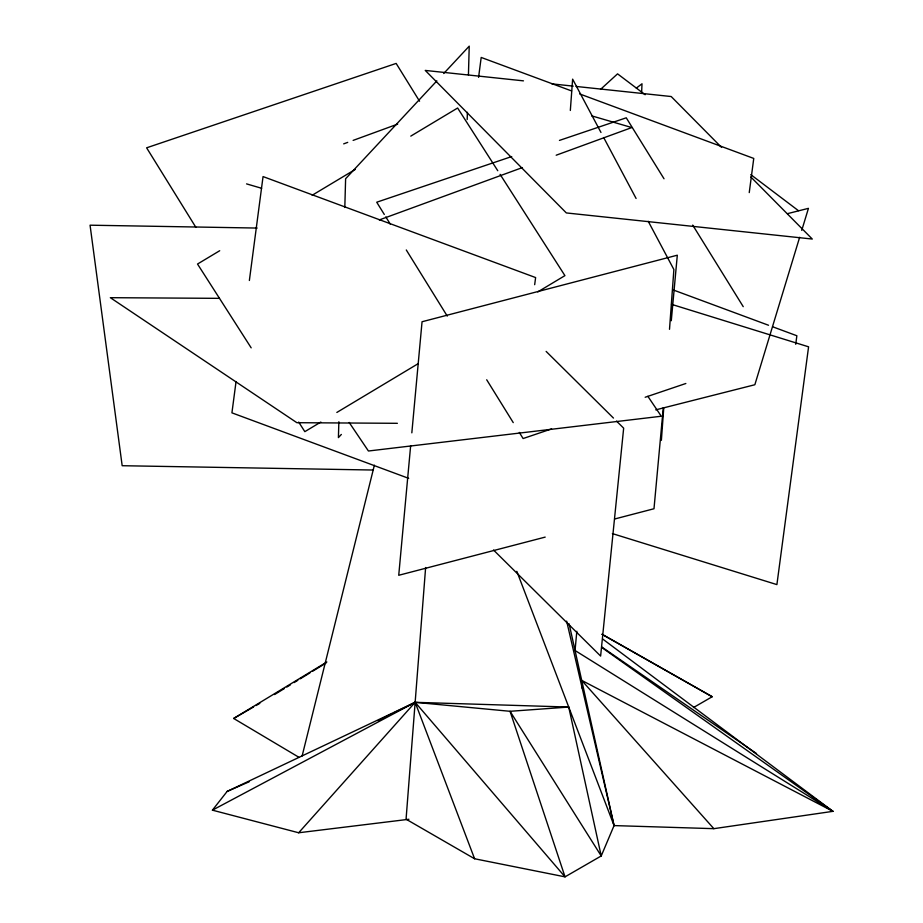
<?xml version="1.0" encoding="UTF-8"?>
<svg xmlns="http://www.w3.org/2000/svg" width="923" height="923" viewBox="0 0 923 923"><rect width="100%" height="100%" fill="white"/><g stroke="black" fill="none" stroke-linecap="round" stroke-linejoin="round"><path stroke-width="1.38" d="M338.856 421.776L338.418 437.594L341.36 434.445M344.81 207.49L345.617 178.727L436.856 80.878M467.188 119.494L467.396 112.306M468.434 74.913L469.23 46.15L443.721 73.505M641.623 92.392L642.004 83.797L636.305 88.123M570.333 110.46L572.629 79.147L600.977 132.462M661.376 440.329L663.775 407.597M669.51 329.315L673.882 269.528L648.234 221.301M425.63 567.507L406.062 819.186L474.595 858.759L565.038 876.85L601.219 855.956L614.06 825.589L569.11 623.833M410.654 445.671L398.736 575.283L545.193 537.105M411.831 432.841L422.053 321.746L677.309 255.198L671.286 320.719M576.829 631.263L575.052 650.507L832.938 811.34L713.848 828.669L614.06 825.589L516.834 571.337M663.291 407.608L653.992 508.746L614.937 518.922M236.057 381.534L231.927 412.846L408.681 478.345M249.372 280.488L263.055 176.581L535.617 277.569L534.671 284.688M478.576 77.37L481.195 57.445L571.602 90.939M749.245 192.595L753.756 158.433L579.69 93.938M795.73 344.291L796.861 335.753L772.574 326.754M302.121 755.983L374.38 465.192M799.653 237.28L754.852 384.741L655.768 409.858M801.741 230.392L808.444 208.344L787.504 213.651M408.912 819.278L298.671 832.765L212.417 810.163L227.116 791.449L415.142 702.322L568.73 707.053L601.219 855.956L510.061 711.298L415.142 702.322L393.429 713.11M298.671 832.765L415.142 702.322L565.038 876.85L510.061 711.298L568.73 707.053M600.527 89.404L617.556 73.852L645.154 94.723M274.581 694.546L284.353 688.558M286.799 687.058L290.468 684.808M294.137 682.57L297.806 680.32M300.252 678.82L310.024 672.832M312.47 671.333L325.911 663.106M298.96 757.31L233.669 718.463L326.869 661.987M219.709 250.721L197.522 264.036L251.171 347.844M312.159 195.272L355.309 169.394M410.781 136.119L457.623 108.014L497.762 170.72M320.835 422.053L304.832 431.652L298.694 422.076M336.837 412.454L418.096 363.708M537.763 291.922L564.922 275.631L500.081 174.343M233.669 718.463L253.583 706.96M256.075 705.53L259.801 703.372M693.485 707.549L712.198 696.738L602.004 634.216M212.417 810.163L415.142 702.322L474.595 858.759M378.095 720.713L390.867 714.379M227.116 791.449L249.279 781.7M343.679 143.861L347.729 142.373M353.128 140.4L397.686 124.097M379.307 219.928L522.43 167.571M556.188 155.214L631.805 127.559L591.689 115.86M511.711 156.552L376.722 202.218L384.303 214.459M559.442 140.411L626.255 117.809L664.018 178.774M551.585 428.907L523.11 438.54L519.314 432.414M645.165 397.259L685.847 383.495M219.455 298.348L110.345 297.691L296.883 422.699L397.375 423.311M257.159 228.062L90.062 225.189L122.171 465.711L372.811 470.026M523.468 80.855L425.249 70.425L566.341 212.936L812.286 239.045L750.803 176.951M551.919 83.878L573.218 86.127M576.056 86.439L671.194 96.534L721.578 147.426M246.556 183.885L261.624 188.28M671.483 304.313L808.583 346.817L776.901 584.605L612.387 533.598M672.729 289.764L768.524 325.254M582.286 688.535L581.709 680.389L832.938 811.34L602.673 639.016M602.142 634.389L712.198 696.738M601.761 646.977L756.514 753.537M601.611 647.369L832.938 811.34M750.803 174.643L798.418 210.663M546.139 351.421L613.46 418.073M616.518 421.107L623.66 428.168L600.619 656.057L493.528 550.016M581.709 680.389L713.848 828.669M647.877 396.336L661.283 416.238L368.427 451.012L349.182 422.457M692.712 225.097L743.234 306.667M419.561 101.218L396.152 63.422L146.619 147.818L195.918 227.416M385.814 216.905L390.371 224.254M406.293 249.971L447.263 316.093M486.698 379.768L513.246 422.619M603.677 137.539L636.085 198.457M566.653 621.121L614.06 825.589"/></g></svg>
